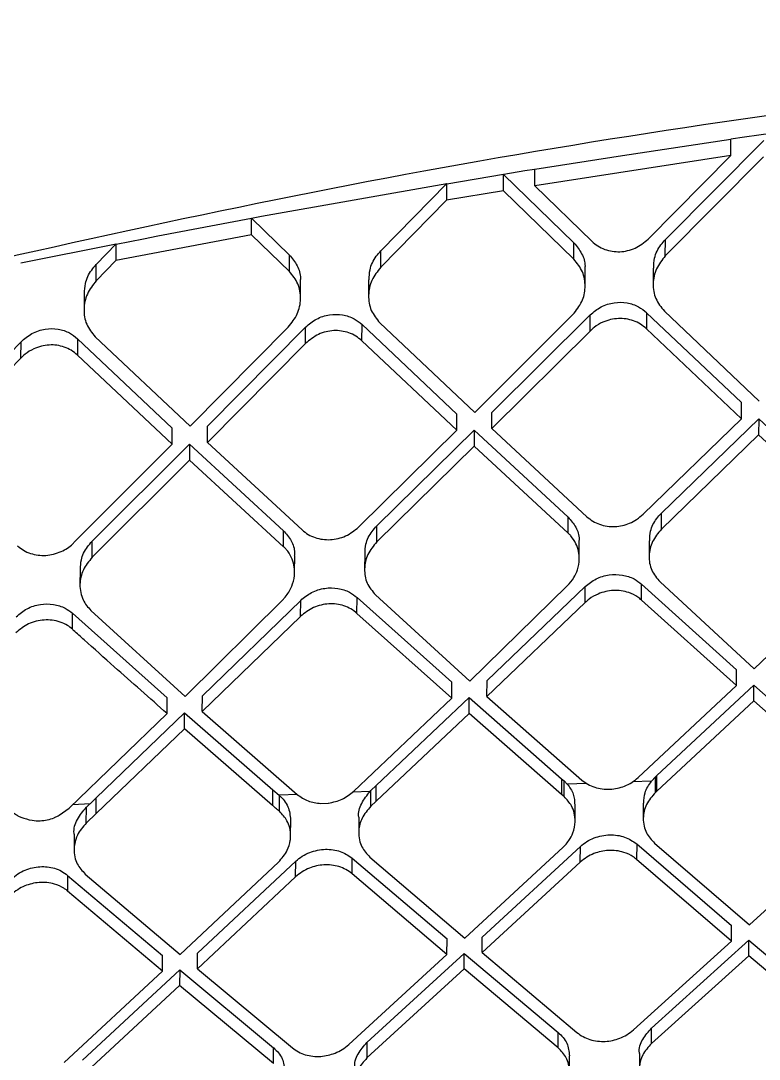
# Model space of a CAD drawing. Extents: x 943 to 1030, y 781 to 934.
# Drawn here: x 1006.687 to 1007.614, y 879.536 to 880.84 of the extents above; entities that cross this region are included whole.
import ezdxf

# ---------------------------------------------------------------- set-up
doc = ezdxf.new("R2010")
doc.units = 0
doc.header["$MEASUREMENT"] = 0
doc.layers.add('1', color=4, linetype='Continuous')

# ---------------------------------------------------------------- blocks, each defined once
blk = doc.blocks.new('AIRA')
at = {"layer": '1', "color": 3, "linetype": 'Continuous', "lineweight": 25}
for p, q in [((64.2648, 77.5047), (64.4008, 77.5252)), ((64.4008, 77.5254), (64.4178, 77.5279)), ((64.4178, 77.5279), (64.4359, 77.5305)), ((64.4359, 77.5305), (64.4747, 77.536)), ((64.3186, 77.3992), (64.4419, 77.5236)), ((64.4007, 77.5045), (64.4008, 77.525)), ((64.1546, 77.4873), (64.2648, 77.5047)), ((64.4007, 77.5045), (64.1547, 77.4666)), ((64.2969, 77.3996), (64.4007, 77.5045)), ((64.4418, 77.503), (64.3185, 77.3787)), ((64.1424, 77.4857), (64.1545, 77.4876)), ((64.1546, 77.4666), (64.1547, 77.4872)), ((64.0443, 77.4692), (64.1156, 77.481)), ((64.1154, 77.4809), (64.2039, 77.3949)), ((64.1154, 77.4603), (64.1155, 77.4809)), ((64.1157, 77.4813), (64.1424, 77.4857)), ((63.8117, 77.4284), (64.0442, 77.4694)), ((63.9616, 77.3849), (64.0443, 77.4693)), ((64.044, 77.469), (64.0439, 77.4484)), ((64.1154, 77.4603), (64.0439, 77.4484)), ((64.2038, 77.3744), (64.1154, 77.4603)), ((64.1546, 77.4666), (64.2262, 77.397)), ((64.0439, 77.4484), (63.9615, 77.3644)), ((63.6818, 77.4037), (63.7992, 77.4258)), ((63.7991, 77.4259), (63.8469, 77.3797)), ((63.7992, 77.4261), (63.8117, 77.4284)), ((63.7992, 77.4052), (63.7993, 77.4257)), ((63.7992, 77.4052), (63.6292, 77.3728)), ((63.6295, 77.3935), (63.6637, 77.4002)), ((63.6637, 77.4002), (63.6818, 77.4037)), ((63.8468, 77.3592), (63.7992, 77.4052)), ((64.2038, 77.3744), (64.2039, 77.3949)), ((64.3185, 77.3787), (64.3186, 77.3991)), ((63.5099, 77.3699), (63.6294, 77.3938)), ((63.6046, 77.368), (63.6295, 77.3937)), ((63.6293, 77.3934), (63.6292, 77.3728)), ((63.9615, 77.3644), (63.9616, 77.3849)), ((63.6292, 77.3728), (63.6045, 77.3474)), ((63.8468, 77.3592), (63.8469, 77.3797)), ((63.6044, 77.3474), (63.6045, 77.3679)), ((64.2179, 77.3408), (64.218, 77.3612)), ((64.3034, 77.3632), (64.3033, 77.3428)), ((63.8608, 77.3255), (63.8609, 77.346)), ((63.9463, 77.3486), (63.9462, 77.3282)), ((63.5893, 77.3313), (63.5892, 77.3108)), ((64.0793, 77.1821), (64.2026, 77.3049)), ((64.101, 77.182), (64.2243, 77.3046)), ((64.2242, 77.2843), (64.2243, 77.3046)), ((64.295, 77.3073), (64.2949, 77.287)), ((64.295, 77.3073), (64.414, 77.1945)), ((64.3173, 77.3093), (64.4363, 77.1962)), ((63.9379, 77.2721), (63.938, 77.2924)), ((63.938, 77.2925), (64.057, 77.1801)), ((63.9603, 77.2946), (64.0793, 77.1821)), ((63.7222, 77.1648), (63.8455, 77.2893)), ((63.7439, 77.1649), (63.8672, 77.2892)), ((63.8672, 77.2688), (63.8672, 77.2891)), ((64.2242, 77.2843), (64.1009, 77.1618)), ((64.4139, 77.1743), (64.2949, 77.287)), ((63.3869, 77.1447), (63.5102, 77.2708)), ((63.5101, 77.2504), (63.5102, 77.2708)), ((63.5809, 77.2747), (63.5808, 77.2542)), ((63.5809, 77.2747), (63.6999, 77.1626)), ((63.6032, 77.2771), (63.7222, 77.1648)), ((63.8672, 77.2688), (63.7439, 77.1446)), ((64.0569, 77.1599), (63.9379, 77.2721)), ((63.6998, 77.1423), (63.5808, 77.2542)), ((63.5101, 77.2504), (63.3868, 77.1244)), ((64.4139, 77.1743), (64.414, 77.1945)), ((64.0569, 77.1599), (64.057, 77.1801)), ((64.1009, 77.1618), (64.101, 77.182)), ((64.2907, 77.0543), (64.4139, 77.1743)), ((64.3136, 77.0556), (64.4357, 77.1742)), ((64.4357, 77.1741), (64.4356, 77.154)), ((64.4357, 77.1742), (64.5536, 77.0643)), ((63.6998, 77.1423), (63.6999, 77.1626)), ((63.7439, 77.1446), (63.7439, 77.1649)), ((64.1009, 77.1618), (64.22, 77.0513)), ((63.9336, 77.0382), (64.0569, 77.1599)), ((63.9565, 77.0397), (64.0786, 77.1599)), ((64.0786, 77.1599), (64.0785, 77.1397)), ((64.0786, 77.1599), (64.1965, 77.0507)), ((64.4356, 77.154), (64.3135, 77.0355)), ((64.5535, 77.0443), (64.4356, 77.154)), ((63.5766, 77.0188), (63.6998, 77.1423)), ((63.5995, 77.0205), (63.7216, 77.1424)), ((63.7216, 77.1424), (63.7215, 77.1222)), ((63.7216, 77.1424), (63.8395, 77.0337)), ((63.7439, 77.1446), (63.8629, 77.0346)), ((64.0785, 77.1397), (63.9564, 77.0196)), ((64.1964, 77.0306), (64.0785, 77.1397)), ((63.7215, 77.1222), (63.5994, 77.0003)), ((63.8394, 77.0136), (63.7215, 77.1222)), ((64.1964, 77.0306), (64.1965, 77.0507)), ((64.3135, 77.0355), (64.3136, 77.0555)), ((63.8394, 77.0136), (63.8395, 77.0337)), ((63.9564, 77.0196), (63.9565, 77.0396)), ((63.5994, 77.0003), (63.5995, 77.0205)), ((64.2105, 76.9986), (64.2106, 77.0186)), ((64.2983, 77.0211), (64.2982, 77.001)), ((63.9413, 77.0049), (63.9412, 76.9848)), ((63.8534, 76.9815), (63.8535, 77.0016)), ((63.5842, 76.9853), (63.5841, 76.9652)), ((64.4301, 76.8604), (64.5526, 76.9784)), ((64.2887, 76.9465), (64.2888, 76.9664)), ((64.2888, 76.9665), (64.4078, 76.8592)), ((64.3119, 76.9694), (64.4301, 76.8604)), ((63.9549, 76.9531), (64.0731, 76.8449)), ((64.0731, 76.8449), (64.1955, 76.9645)), ((64.0948, 76.8455), (64.218, 76.9635)), ((64.218, 76.9435), (64.2181, 76.9634)), ((63.716, 76.8258), (63.8385, 76.9471)), ((63.7377, 76.8266), (63.861, 76.9463)), ((63.8609, 76.9262), (63.861, 76.9462)), ((63.9316, 76.9299), (63.9317, 76.9499)), ((63.9317, 76.95), (64.0508, 76.8434)), ((64.218, 76.9435), (64.0947, 76.8257)), ((64.4077, 76.8393), (64.2887, 76.9465)), ((63.5746, 76.91), (63.5747, 76.93)), ((63.5747, 76.93), (63.6937, 76.8241)), ((63.5978, 76.9335), (63.716, 76.8258)), ((63.8609, 76.9262), (63.7376, 76.8067)), ((64.0507, 76.8235), (63.9316, 76.9299)), ((64.4077, 76.8393), (64.4078, 76.8591)), ((64.0507, 76.8235), (64.0508, 76.8434)), ((64.0947, 76.8257), (64.0948, 76.8455)), ((64.2845, 76.724), (64.4077, 76.8393)), ((64.3078, 76.7263), (64.4295, 76.8398)), ((64.4294, 76.82), (64.4295, 76.8398)), ((64.4295, 76.8398), (64.5485, 76.7343)), ((63.6936, 76.8041), (63.6937, 76.824)), ((63.7376, 76.8067), (63.7377, 76.8266)), ((63.9274, 76.7065), (64.0507, 76.8235)), ((63.9558, 76.7139), (64.0724, 76.8242)), ((64.0723, 76.8044), (64.0724, 76.8242)), ((64.0724, 76.8242), (64.1883, 76.7224)), ((64.0947, 76.8257), (64.2138, 76.7208)), ((64.4294, 76.82), (64.3077, 76.7066)), ((64.5484, 76.7147), (64.4294, 76.82)), ((63.5704, 76.6854), (63.6936, 76.8041)), ((63.6046, 76.6985), (63.7153, 76.805)), ((63.7153, 76.805), (63.8259, 76.7085)), ((63.7153, 76.7851), (63.7154, 76.805)), ((63.7376, 76.8067), (63.8567, 76.7026)), ((64.0723, 76.8044), (63.9558, 76.6941)), ((64.1882, 76.7027), (64.0723, 76.8044)), ((63.7153, 76.7851), (63.6045, 76.6787)), ((63.8258, 76.6888), (63.7152, 76.7851)), ((64.1883, 76.7224), (64.1882, 76.7027)), ((64.1883, 76.7224), (64.1915, 76.7197)), ((64.1914, 76.7), (64.1915, 76.7196)), ((64.1915, 76.7197), (64.1954, 76.7157)), ((64.301, 76.7192), (64.2772, 76.7184)), ((64.301, 76.7192), (64.3062, 76.7248)), ((64.3061, 76.7051), (64.3062, 76.7248)), ((64.3062, 76.7248), (64.3078, 76.7263)), ((64.3077, 76.7066), (64.3078, 76.7263)), ((63.8259, 76.6888), (63.8259, 76.7085)), ((63.826, 76.7085), (63.834, 76.7016)), ((63.9481, 76.7065), (63.926, 76.7056)), ((63.9481, 76.7065), (63.9491, 76.7076)), ((63.9491, 76.7076), (63.9558, 76.7139)), ((63.9491, 76.6878), (63.9491, 76.7075)), ((63.9558, 76.6941), (63.9558, 76.7138)), ((64.2198, 76.7165), (64.1955, 76.7157)), ((64.3077, 76.7066), (64.3061, 76.7051)), ((63.5967, 76.6909), (63.6046, 76.6985)), ((63.6045, 76.6787), (63.6046, 76.6985)), ((63.8566, 76.7027), (63.8343, 76.7018)), ((63.8343, 76.6815), (63.8344, 76.7012)), ((63.8865, 76.6913), (63.8957, 76.6917)), ((63.9558, 76.6941), (63.9491, 76.6878)), ((64.1914, 76.7), (64.1882, 76.7027)), ((64.2909, 76.6918), (64.2909, 76.6721)), ((63.5581, 76.6765), (63.5704, 76.6854)), ((63.5967, 76.6909), (63.575, 76.6898)), ((63.592, 76.6668), (63.5921, 76.6866)), ((63.6045, 76.6787), (63.592, 76.6668)), ((63.5921, 76.6866), (63.5966, 76.6909)), ((64.2054, 76.6694), (64.2055, 76.689)), ((63.8484, 76.6509), (63.8485, 76.6706)), ((63.9339, 76.6742), (63.9338, 76.6545)), ((63.5768, 76.6529), (63.5767, 76.6331)), ((64.2826, 76.6405), (64.2825, 76.6209)), ((64.2826, 76.6406), (64.4017, 76.5382)), ((64.3049, 76.6416), (64.424, 76.5389)), ((64.424, 76.5389), (64.5472, 76.6513)), ((64.0669, 76.5224), (64.1902, 76.6364)), ((64.0886, 76.5237), (64.2119, 76.6373)), ((64.2118, 76.6177), (64.2119, 76.6373)), ((63.7099, 76.5019), (63.8331, 76.6176)), ((63.7316, 76.5034), (63.8548, 76.6188)), ((63.8547, 76.5991), (63.8548, 76.6188)), ((63.9255, 76.6228), (64.0446, 76.5214)), ((63.9255, 76.6031), (63.9256, 76.6228)), ((63.9478, 76.6241), (64.0669, 76.5224)), ((64.2118, 76.6177), (64.0886, 76.5041)), ((64.4016, 76.5186), (64.2825, 76.6209)), ((63.5685, 76.6011), (63.5684, 76.5814)), ((63.5685, 76.6011), (63.6876, 76.5007)), ((63.5908, 76.6027), (63.7099, 76.5019)), ((64.0445, 76.5018), (63.9255, 76.6031)), ((63.8547, 76.5991), (63.7315, 76.4838)), ((63.6875, 76.481), (63.5684, 76.5814)), ((64.4016, 76.5186), (64.4017, 76.5382)), ((64.0885, 76.5041), (64.0886, 76.5237)), ((64.0445, 76.5018), (64.0446, 76.5214)), ((64.2784, 76.4071), (64.4016, 76.5186)), ((64.3013, 76.4095), (64.4233, 76.5197)), ((64.4232, 76.5001), (64.4233, 76.5196)), ((64.4233, 76.5197), (64.5413, 76.4194)), ((63.6875, 76.481), (63.6876, 76.5007)), ((63.7315, 76.4838), (63.7316, 76.5034)), ((63.9213, 76.3888), (64.0445, 76.5018)), ((63.9442, 76.3914), (64.0663, 76.5031)), ((64.0662, 76.4836), (64.0663, 76.5031)), ((64.0663, 76.5031), (64.1842, 76.404)), ((64.0885, 76.5041), (64.2076, 76.4038)), ((64.4232, 76.5001), (64.3012, 76.3901)), ((64.5412, 76.4), (64.4232, 76.5001)), ((63.5871, 76.3692), (63.7092, 76.4826)), ((63.7092, 76.4825), (63.7091, 76.463)), ((63.7092, 76.4826), (63.8271, 76.3846)), ((63.7315, 76.4838), (63.8506, 76.3846)), ((63.9441, 76.3719), (64.0662, 76.4836)), ((64.1841, 76.3846), (64.0662, 76.4836)), ((63.5642, 76.3663), (63.6875, 76.481)), ((63.7091, 76.463), (63.587, 76.3496)), ((63.8271, 76.3651), (63.7091, 76.463)), ((64.3012, 76.3901), (64.3013, 76.4095)), ((63.9442, 76.3914), (63.9441, 76.3719)), ((64.1841, 76.3846), (64.1842, 76.404)), ((63.8271, 76.3651), (63.8271, 76.3846)), ((64.1982, 76.3551), (64.1983, 76.3746)), ((64.286, 76.3776), (64.2859, 76.3582))]:
    blk.add_line(p, q, dxfattribs=at)
for points, knots in [([(63.2283, 77.3166), (63.4746, 77.3733), (63.9672, 77.4865), (64.7177, 77.5975), (65.4732, 77.6638), (66.2315, 77.6787), (66.9891, 77.6412), (67.7423, 77.5527), (68.4891, 77.4199), (68.9782, 77.2927), (69.2227, 77.2292)], [0, 0, 0, 0, 0.125001, 0.250001, 0.375003, 0.499997, 0.624991, 0.749994, 0.874996, 1, 1, 1, 1]), ([(64.2039, 77.3949), (64.2074, 77.3906), (64.2144, 77.3819), (64.2184, 77.3696), (64.2175, 77.3627), (64.2174, 77.3613)], [0, 0, 0, 0, 0.441071, 0.881092, 1, 1, 1, 1]), ([(64.2262, 77.397), (64.2287, 77.3949), (64.2335, 77.3908), (64.2424, 77.3866), (64.2518, 77.3841), (64.2615, 77.3836), (64.2713, 77.3849), (64.2841, 77.3891), (64.2918, 77.3954), (64.2969, 77.3996)], [0, 0, 0, 0, 0.128998, 0.254473, 0.37722, 0.498179, 0.620834, 0.747188, 1, 1, 1, 1]), ([(64.304, 77.3631), (64.3041, 77.3674), (64.3043, 77.3777), (64.3105, 77.3901), (64.3167, 77.397), (64.3186, 77.3992)], [0, 0, 0, 0, 0.326375, 0.787909, 1, 1, 1, 1]), ([(63.9469, 77.3486), (63.947, 77.3528), (63.9473, 77.3631), (63.9534, 77.3757), (63.9596, 77.3827), (63.9616, 77.3849)], [0, 0, 0, 0, 0.321886, 0.784026, 1, 1, 1, 1]), ([(63.8469, 77.3797), (63.8504, 77.3754), (63.8574, 77.3668), (63.8613, 77.3545), (63.8605, 77.3475), (63.8603, 77.346)], [0, 0, 0, 0, 0.439605, 0.878115, 1, 1, 1, 1]), ([(64.2026, 77.3049), (64.2068, 77.3102), (64.215, 77.3203), (64.2176, 77.3333), (64.218, 77.346), (64.216, 77.3593), (64.2079, 77.3694), (64.2038, 77.3744)], [0, 0, 0, 0, 0.2499944, 0.4866245, 0.5023788, 0.7535018, 1, 1, 1, 1]), ([(64.3185, 77.3787), (64.3144, 77.3735), (64.3059, 77.3629), (64.3022, 77.3436), (64.3051, 77.3244), (64.3132, 77.3143), (64.3173, 77.3093)], [0, 0, 0, 0, 0.250137, 0.502345, 0.753527, 1, 1, 1, 1]), ([(63.5899, 77.3313), (63.59, 77.3355), (63.5902, 77.3458), (63.5964, 77.3585), (63.6026, 77.3657), (63.6046, 77.368)], [0, 0, 0, 0, 0.317808, 0.779699, 1, 1, 1, 1]), ([(63.8455, 77.2893), (63.8497, 77.2946), (63.8582, 77.3053), (63.8619, 77.3247), (63.859, 77.344), (63.8508, 77.3542), (63.8468, 77.3592)], [0, 0, 0, 0, 0.250303, 0.502593, 0.753739, 1, 1, 1, 1]), ([(63.9615, 77.3644), (63.9573, 77.3591), (63.9489, 77.3484), (63.9451, 77.329), (63.948, 77.3097), (63.9562, 77.2996), (63.9603, 77.2946)], [0, 0, 0, 0, 0.250392, 0.502683, 0.75383, 1, 1, 1, 1]), ([(63.6044, 77.3474), (63.6003, 77.342), (63.5919, 77.3312), (63.5881, 77.3117), (63.5909, 77.2923), (63.5991, 77.2821), (63.6032, 77.2771)], [0, 0, 0, 0, 0.250553, 0.50304, 0.754006, 1, 1, 1, 1]), ([(64.2243, 77.3046), (64.2286, 77.3082), (64.2372, 77.3155), (64.2539, 77.3206), (64.2704, 77.3205), (64.2847, 77.3157), (64.2918, 77.31), (64.295, 77.3074)], [0, 0, 0, 0, 0.216545, 0.433625, 0.638256, 0.833393, 1, 1, 1, 1]), ([(63.8672, 77.2892), (63.8716, 77.2928), (63.8802, 77.3002), (63.8969, 77.3055), (63.9135, 77.3054), (63.9278, 77.3007), (63.9348, 77.2951), (63.938, 77.2925)], [0, 0, 0, 0, 0.217792, 0.436149, 0.641234, 0.835857, 1, 1, 1, 1]), ([(64.2949, 77.287), (64.2924, 77.2891), (64.2876, 77.2932), (64.2787, 77.2974), (64.2693, 77.2998), (64.2596, 77.3003), (64.2497, 77.2989), (64.2392, 77.2953), (64.2305, 77.2905), (64.2258, 77.2859), (64.2242, 77.2843)], [0, 0, 0, 0, 0.12933, 0.254894, 0.377422, 0.497705, 0.620729, 0.748011, 0.913643, 1, 1, 1, 1]), ([(63.5102, 77.2708), (63.5145, 77.2746), (63.5232, 77.2821), (63.54, 77.2875), (63.5566, 77.2875), (63.5708, 77.2829), (63.5778, 77.2773), (63.5809, 77.2747)], [0, 0, 0, 0, 0.219013, 0.438627, 0.64402, 0.83794, 1, 1, 1, 1]), ([(63.9379, 77.2721), (63.9354, 77.2741), (63.9305, 77.2782), (63.9216, 77.2823), (63.9122, 77.2846), (63.9025, 77.2851), (63.8927, 77.2836), (63.8799, 77.2793), (63.8723, 77.273), (63.8671, 77.2688)], [0, 0, 0, 0, 0.129049, 0.254534, 0.377229, 0.497965, 0.620314, 0.747053, 1, 1, 1, 1]), ([(63.5808, 77.2542), (63.5783, 77.2563), (63.5735, 77.2604), (63.5646, 77.2644), (63.5552, 77.2667), (63.5454, 77.2671), (63.5355, 77.2655), (63.5252, 77.2617), (63.5164, 77.2567), (63.5117, 77.252), (63.5101, 77.2504)], [0, 0, 0, 0, 0.128535, 0.253658, 0.376194, 0.497019, 0.619963, 0.747764, 0.910478, 1, 1, 1, 1]), ([(64.1965, 77.0507), (64.2, 77.0467), (64.207, 77.0385), (64.211, 77.0267), (64.2101, 77.0201), (64.21, 77.0186)], [0, 0, 0, 0, 0.43828, 0.875723, 1, 1, 1, 1]), ([(64.22, 77.0513), (64.2224, 77.0494), (64.2272, 77.0454), (64.2359, 77.0415), (64.2454, 77.0391), (64.2583, 77.0385), (64.2712, 77.0415), (64.2829, 77.0476), (64.2881, 77.052), (64.2907, 77.0543)], [0, 0, 0, 0, 0.126106, 0.25086, 0.374934, 0.498816, 0.735662, 0.864333, 1, 1, 1, 1]), ([(64.2989, 77.021), (64.299, 77.0251), (64.2993, 77.0348), (64.3054, 77.0468), (64.3115, 77.0534), (64.3136, 77.0556)], [0, 0, 0, 0, 0.326638, 0.778037, 1, 1, 1, 1]), ([(63.8395, 77.0337), (63.843, 77.0297), (63.8499, 77.0216), (63.8539, 77.0098), (63.8531, 77.0031), (63.8529, 77.0016)], [0, 0, 0, 0, 0.436486, 0.872096, 1, 1, 1, 1]), ([(63.8629, 77.0346), (63.8653, 77.0326), (63.8702, 77.0287), (63.879, 77.0248), (63.8885, 77.0226), (63.8983, 77.0222), (63.9081, 77.0237), (63.9208, 77.0279), (63.9285, 77.0341), (63.9336, 77.0382)], [0, 0, 0, 0, 0.127445, 0.252536, 0.375945, 0.49847, 0.621009, 0.747771, 1, 1, 1, 1]), ([(63.9418, 77.0049), (63.9419, 77.0089), (63.9422, 77.0186), (63.9483, 77.0307), (63.9545, 77.0374), (63.9565, 77.0397)], [0, 0, 0, 0, 0.321797, 0.773493, 1, 1, 1, 1]), ([(64.1955, 76.9645), (64.1985, 76.9678), (64.2039, 76.974), (64.209, 76.9855), (64.2109, 76.9968), (64.2099, 77.0079), (64.2065, 77.0179), (64.2019, 77.0251), (64.1981, 77.0294), (64.1968, 77.0303), (64.1964, 77.0307)], [0, 0, 0, 0, 0.170063, 0.315586, 0.501187, 0.634482, 0.776729, 0.933388, 0.977856, 1, 1, 1, 1]), ([(64.3135, 77.0355), (64.3093, 77.0305), (64.301, 77.0205), (64.2971, 77.002), (64.2999, 76.9837), (64.3079, 76.9741), (64.3119, 76.9694)], [0, 0, 0, 0, 0.250186, 0.501828, 0.752791, 1, 1, 1, 1]), ([(63.5058, 77.0146), (63.5083, 77.0127), (63.5131, 77.0088), (63.5219, 77.0049), (63.5314, 77.0027), (63.5412, 77.0025), (63.5511, 77.004), (63.563, 77.0084), (63.5717, 77.0134), (63.5761, 77.0183), (63.5766, 77.0188)], [0, 0, 0, 0, 0.125761, 0.25022, 0.374129, 0.497854, 0.620787, 0.74865, 0.972785, 1, 1, 1, 1]), ([(63.5848, 76.9853), (63.5849, 76.9893), (63.5851, 76.9991), (63.5912, 77.0113), (63.5974, 77.0181), (63.5995, 77.0205)], [0, 0, 0, 0, 0.316974, 0.768899, 1, 1, 1, 1]), ([(63.9564, 77.0196), (63.9523, 77.0145), (63.9439, 77.0044), (63.9401, 76.9858), (63.9429, 76.9674), (63.9509, 76.9579), (63.9549, 76.9531)], [0, 0, 0, 0, 0.250407, 0.502078, 0.753028, 1, 1, 1, 1]), ([(63.8385, 76.9471), (63.8395, 76.9482), (63.8423, 76.9512), (63.8469, 76.9576), (63.8518, 76.9678), (63.8539, 76.9794), (63.8529, 76.9908), (63.8495, 77.0009), (63.8447, 77.0083), (63.8408, 77.0127), (63.8395, 77.0135), (63.8394, 77.0136)], [0, 0, 0, 0, 0.054744, 0.156652, 0.305613, 0.501456, 0.634036, 0.776815, 0.933335, 0.991564, 1, 1, 1, 1]), ([(63.5994, 77.0003), (63.5952, 76.9952), (63.5869, 76.985), (63.5835, 76.9688), (63.5846, 76.9562), (63.5883, 76.9445), (63.5941, 76.9378), (63.5978, 76.9335)], [0, 0, 0, 0, 0.250281, 0.501652, 0.645036, 0.775916, 1, 1, 1, 1]), ([(64.218, 76.9635), (64.2224, 76.967), (64.2311, 76.974), (64.2479, 76.979), (64.2646, 76.9788), (64.2788, 76.9743), (64.2857, 76.9689), (64.2888, 76.9665)], [0, 0, 0, 0, 0.217331, 0.435082, 0.642883, 0.842485, 1, 1, 1, 1]), ([(63.861, 76.9463), (63.8654, 76.9498), (63.8741, 76.957), (63.8909, 76.9622), (63.9077, 76.9621), (63.9218, 76.9576), (63.9287, 76.9523), (63.9317, 76.95)], [0, 0, 0, 0, 0.218691, 0.437826, 0.646296, 0.845591, 1, 1, 1, 1]), ([(64.2887, 76.9465), (64.2871, 76.9479), (64.2825, 76.952), (64.2738, 76.9559), (64.2633, 76.9585), (64.2534, 76.959), (64.2435, 76.9576), (64.2331, 76.9541), (64.2243, 76.9494), (64.2196, 76.945), (64.218, 76.9435)], [0, 0, 0, 0, 0.08339, 0.249341, 0.373828, 0.498483, 0.621342, 0.74869, 0.913217, 1, 1, 1, 1]), ([(63.5039, 76.9257), (63.5083, 76.9293), (63.5171, 76.9366), (63.534, 76.942), (63.5508, 76.942), (63.5649, 76.9376), (63.5717, 76.9323), (63.5747, 76.93)], [0, 0, 0, 0, 0.220115, 0.440704, 0.649802, 0.848685, 1, 1, 1, 1]), ([(63.9316, 76.9299), (63.9292, 76.9319), (63.9243, 76.9358), (63.9154, 76.9396), (63.906, 76.9418), (63.8962, 76.9421), (63.8865, 76.9407), (63.8737, 76.9365), (63.866, 76.9303), (63.8609, 76.9263)], [0, 0, 0, 0, 0.128068, 0.253459, 0.376791, 0.49871, 0.620992, 0.747995, 1, 1, 1, 1]), ([(63.5746, 76.91), (63.5726, 76.9117), (63.568, 76.9155), (63.5593, 76.9193), (63.5494, 76.9216), (63.539, 76.9219), (63.529, 76.9203), (63.5163, 76.916), (63.5088, 76.9097), (63.5038, 76.9056)], [0, 0, 0, 0, 0.105825, 0.238451, 0.373402, 0.498491, 0.62771, 0.754207, 1, 1, 1, 1]), ([(63.6936, 76.8041), (63.6715, 76.8237), (63.6366, 76.8544), (63.5975, 76.8894), (63.5799, 76.905), (63.5751, 76.9095), (63.5746, 76.91)], [0, 0, 0, 0, 0.5578309, 0.8762945, 0.9873281, 1, 1, 1, 1]), ([(64.2138, 76.7208), (64.2162, 76.719), (64.221, 76.7152), (64.2298, 76.7115), (64.2392, 76.7093), (64.252, 76.7088), (64.265, 76.7117), (64.2767, 76.7175), (64.2819, 76.7218), (64.2845, 76.724)], [0, 0, 0, 0, 0.125737, 0.250581, 0.375037, 0.49945, 0.735707, 0.864344, 1, 1, 1, 1]), ([(64.2914, 76.6917), (64.2916, 76.6962), (64.292, 76.706), (64.2978, 76.7145), (64.301, 76.7192)], [0, 0, 0, 0, 0.4564634, 1, 1, 1, 1]), ([(63.8958, 76.6917), (63.9017, 76.693), (63.9137, 76.6955), (63.9228, 76.7029), (63.9274, 76.7065)], [0, 0, 0, 0, 0.497221, 1, 1, 1, 1]), ([(63.9339, 76.6742), (63.9339, 76.6742), (63.9327, 76.6799), (63.9367, 76.6921), (63.9443, 76.7017), (63.948, 76.7065)], [0, 0, 0, 0, 0.001727, 0.502873, 1, 1, 1, 1]), ([(64.1955, 76.7157), (64.1984, 76.7117), (64.2044, 76.7036), (64.2047, 76.6938), (64.2049, 76.6889)], [0, 0, 0, 0, 0.4977066, 1, 1, 1, 1]), ([(64.3061, 76.7051), (64.302, 76.7003), (64.2936, 76.6907), (64.2902, 76.6754), (64.2914, 76.6633), (64.2952, 76.6521), (64.3011, 76.6457), (64.3049, 76.6416)], [0, 0, 0, 0, 0.248454, 0.498355, 0.642409, 0.774103, 1, 1, 1, 1]), ([(63.8341, 76.7015), (63.8363, 76.6994), (63.8407, 76.6951), (63.8469, 76.685), (63.8477, 76.6763), (63.8483, 76.6706)], [0, 0, 0, 0, 0.255421, 0.510501, 1, 1, 1, 1]), ([(63.8567, 76.7026), (63.861, 76.6996), (63.8696, 76.6934), (63.8808, 76.692), (63.8863, 76.6913)], [0, 0, 0, 0, 0.505278, 1, 1, 1, 1]), ([(64.1902, 76.6364), (64.1905, 76.6367), (64.1914, 76.6375), (64.194, 76.6403), (64.1984, 76.6458), (64.2036, 76.6556), (64.206, 76.6675), (64.2047, 76.679), (64.2006, 76.6902), (64.1948, 76.6963), (64.1914, 76.7)], [0, 0, 0, 0, 0.017658, 0.048128, 0.14743, 0.297775, 0.498947, 0.657544, 0.793955, 1, 1, 1, 1]), ([(63.4996, 76.6807), (63.5012, 76.6795), (63.5039, 76.6774), (63.5075, 76.6753), (63.5094, 76.6744), (63.5101, 76.6741)], [0, 0, 0, 0, 0.501057, 0.816494, 1, 1, 1, 1]), ([(63.577, 76.6529), (63.5769, 76.6532), (63.5757, 76.6593), (63.5801, 76.672), (63.5881, 76.6817), (63.5921, 76.6866)], [0, 0, 0, 0, 0.026279, 0.515169, 1, 1, 1, 1]), ([(63.8343, 76.6815), (63.8327, 76.6828), (63.8299, 76.6853), (63.8271, 76.6877), (63.8259, 76.6888)], [0, 0, 0, 0, 0.5599995, 1, 1, 1, 1]), ([(63.8331, 76.6176), (63.8373, 76.6225), (63.8445, 76.6308), (63.8477, 76.6423), (63.8483, 76.6481), (63.8485, 76.6534), (63.8477, 76.6604), (63.8437, 76.6716), (63.8379, 76.6777), (63.8343, 76.6815)], [0, 0, 0, 0, 0.248634, 0.428764, 0.491487, 0.498545, 0.654399, 0.789951, 1, 1, 1, 1]), ([(63.9491, 76.6878), (63.9449, 76.683), (63.937, 76.6738), (63.9341, 76.662), (63.9337, 76.6528), (63.9344, 76.6458), (63.9381, 76.6346), (63.9441, 76.6282), (63.9478, 76.6241)], [0, 0, 0, 0, 0.24839, 0.471489, 0.498575, 0.641524, 0.772801, 1, 1, 1, 1]), ([(63.5101, 76.6741), (63.5146, 76.6725), (63.5223, 76.67), (63.5367, 76.6693), (63.5464, 76.6712), (63.5541, 76.6745), (63.5562, 76.6755), (63.5581, 76.6765)], [0, 0, 0, 0, 0.299705, 0.501096, 0.859606, 0.872421, 1, 1, 1, 1]), ([(63.592, 76.6668), (63.5878, 76.6619), (63.581, 76.6539), (63.5775, 76.6422), (63.5764, 76.633), (63.5773, 76.6245), (63.581, 76.6132), (63.587, 76.6068), (63.5908, 76.6027)], [0, 0, 0, 0, 0.248308, 0.407172, 0.498913, 0.640836, 0.771699, 1, 1, 1, 1]), ([(64.2119, 76.6374), (64.2145, 76.6395), (64.2197, 76.6438), (64.229, 76.6483), (64.2388, 76.6511), (64.2488, 76.6522), (64.2584, 76.6516), (64.2706, 76.6488), (64.2778, 76.6438), (64.2826, 76.6406)], [0, 0, 0, 0, 0.135285, 0.266999, 0.395447, 0.520962, 0.643899, 0.764635, 1, 1, 1, 1]), ([(63.8548, 76.6188), (63.8575, 76.621), (63.8627, 76.6254), (63.8721, 76.63), (63.8819, 76.6329), (63.8919, 76.6341), (63.9016, 76.6335), (63.9136, 76.6308), (63.9208, 76.626), (63.9256, 76.6228)], [0, 0, 0, 0, 0.136824, 0.269631, 0.398724, 0.524438, 0.647132, 0.767194, 1, 1, 1, 1]), ([(64.2825, 76.6209), (64.2824, 76.6211), (64.2819, 76.6216), (64.2805, 76.6229), (64.2758, 76.6263), (64.2677, 76.6299), (64.2569, 76.6324), (64.2442, 76.6328), (64.2313, 76.6299), (64.2196, 76.6241), (64.2144, 76.6199), (64.2118, 76.6177)], [0, 0, 0, 0, 0.00985, 0.025676, 0.075938, 0.25152, 0.376453, 0.502052, 0.735566, 0.863924, 1, 1, 1, 1]), ([(63.9255, 76.6031), (63.923, 76.605), (63.9181, 76.6087), (63.9092, 76.6123), (63.8997, 76.6143), (63.887, 76.6146), (63.8742, 76.6116), (63.8626, 76.6057), (63.8574, 76.6014), (63.8547, 76.5991)], [0, 0, 0, 0, 0.127691, 0.253552, 0.378066, 0.501733, 0.734205, 0.862945, 1, 1, 1, 1]), ([(63.4977, 76.5964), (63.5004, 76.5987), (63.5057, 76.6031), (63.5177, 76.6093), (63.5337, 76.6131), (63.5496, 76.6113), (63.5611, 76.6067), (63.566, 76.603), (63.5685, 76.6011)], [0, 0, 0, 0, 0.139096, 0.270943, 0.512783, 0.746549, 0.871237, 1, 1, 1, 1]), ([(63.5684, 76.5814), (63.5682, 76.5816), (63.5678, 76.5821), (63.5664, 76.5833), (63.5616, 76.5866), (63.5535, 76.5901), (63.5427, 76.5924), (63.53, 76.5925), (63.5172, 76.5893), (63.5055, 76.5833), (63.5003, 76.5789), (63.4977, 76.5766)], [0, 0, 0, 0, 0.009812, 0.025576, 0.075767, 0.251609, 0.376054, 0.502002, 0.733155, 0.862124, 1, 1, 1, 1]), ([(64.2076, 76.4038), (64.2101, 76.402), (64.215, 76.3984), (64.2238, 76.3948), (64.2333, 76.3928), (64.246, 76.3924), (64.2589, 76.3952), (64.2706, 76.4009), (64.2757, 76.405), (64.2784, 76.4071)], [0, 0, 0, 0, 0.126755, 0.252348, 0.37716, 0.501635, 0.736147, 0.864437, 1, 1, 1, 1]), ([(64.2862, 76.3776), (64.2861, 76.3779), (64.285, 76.3837), (64.2893, 76.3959), (64.2973, 76.405), (64.3013, 76.4095)], [0, 0, 0, 0, 0.027548, 0.515382, 1, 1, 1, 1]), ([(63.9291, 76.3593), (63.9291, 76.3595), (63.9279, 76.3653), (63.9322, 76.3775), (63.9402, 76.3868), (63.9442, 76.3914)], [0, 0, 0, 0, 0.020886, 0.511796, 1, 1, 1, 1]), ([(64.1842, 76.404), (64.1884, 76.3997), (64.1965, 76.3912), (64.1976, 76.3801), (64.1982, 76.3746)], [0, 0, 0, 0, 0.509101, 1, 1, 1, 1]), ([(63.8272, 76.3846), (63.8293, 76.3825), (63.8336, 76.3785), (63.8396, 76.3689), (63.8405, 76.3606), (63.8411, 76.3552)], [0, 0, 0, 0, 0.25663, 0.511559, 1, 1, 1, 1]), ([(63.8506, 76.3846), (63.853, 76.3828), (63.8579, 76.3793), (63.8667, 76.3758), (63.8762, 76.3739), (63.889, 76.3736), (63.9018, 76.3766), (63.9135, 76.3823), (63.9186, 76.3866), (63.9213, 76.3888)], [0, 0, 0, 0, 0.126014, 0.251341, 0.376388, 0.50159, 0.734749, 0.863397, 1, 1, 1, 1]), ([(64.1833, 76.3236), (64.1874, 76.3282), (64.1951, 76.337), (64.1979, 76.3483), (64.1983, 76.3571), (64.1975, 76.3638), (64.1938, 76.3745), (64.1879, 76.3807), (64.1841, 76.3846)], [0, 0, 0, 0, 0.248672, 0.471188, 0.498737, 0.641577, 0.772817, 1, 1, 1, 1]), ([(64.3012, 76.3901), (64.297, 76.3855), (64.2892, 76.3768), (64.2863, 76.3655), (64.2858, 76.3567), (64.2864, 76.35), (64.2901, 76.3393), (64.2959, 76.333), (64.2996, 76.3291)], [0, 0, 0, 0, 0.248723, 0.46861, 0.498833, 0.640829, 0.771771, 1, 1, 1, 1]), ([(63.9441, 76.3719), (63.94, 76.3673), (63.9317, 76.358), (63.9283, 76.3432), (63.9294, 76.3317), (63.933, 76.321), (63.9388, 76.3148), (63.9426, 76.3108)], [0, 0, 0, 0, 0.248881, 0.498616, 0.639394, 0.769955, 1, 1, 1, 1])]:
    blk.add_open_spline(points, degree=3, knots=knots, dxfattribs=at)

msp = doc.modelspace()

# ---------------------------------------------------------------- block references
at = {"layer": '1'}
msp.add_blockref('AIRA', (943.1775, 803.1658), dxfattribs=at)

doc.saveas('drawing.dxf')
